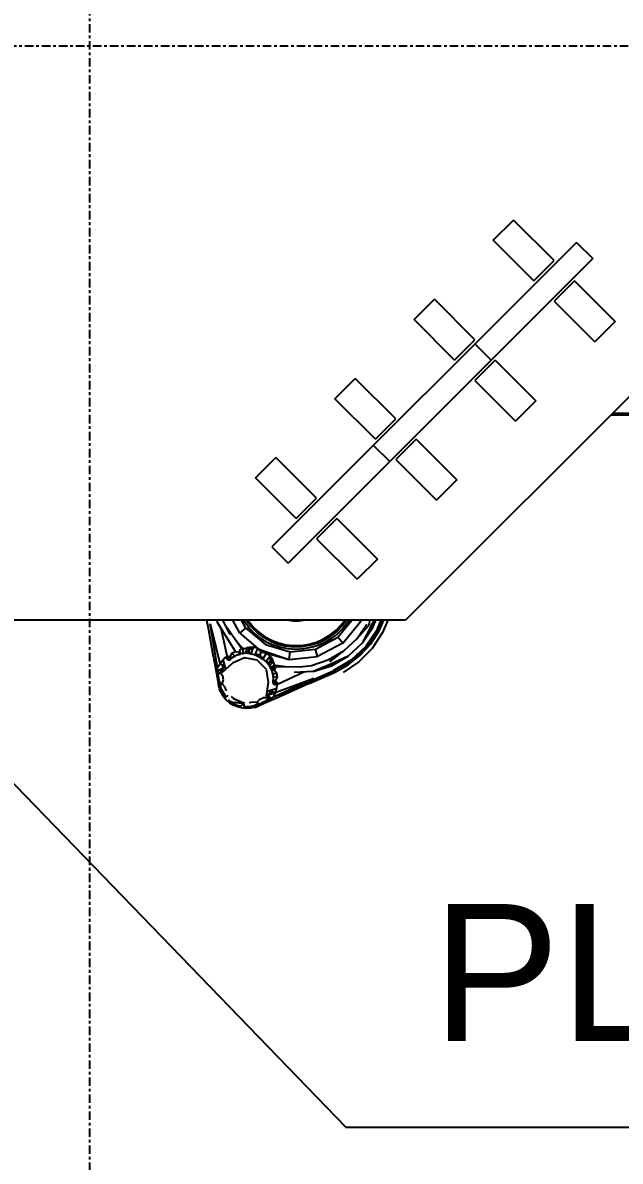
# Model space of a CAD drawing. Header units: millimetres. Extents: x -57554 to 16546, y 2142 to 98430.
# Drawn here: x 8541.8 to 8749.9, y 19929.5 to 20326.1 of the extents above; entities that cross this region are included whole.
import ezdxf

# ---------------------------------------------------------------- set-up
doc = ezdxf.new("R2010")
doc.units = ezdxf.units.MM
doc.linetypes.add('DXK_LINE_DOT3', pattern=[5.9187, 2.979, -0.9799, 0.9799, -0.9799])
doc.layers.add('S-Z2-A_TEXTUAL_ANNOTATION', color=7, linetype='Continuous')
doc.styles.add('Arial', font='ARIAL.TTF', dxfattribs={"height": 0.2})

msp = doc.modelspace()

# ---------------------------------------------------------------- linework, layer by layer
at = {"color": 1, "linetype": 'DXK_LINE_DOT3'}
for p, q in [((8565.15, 13818.04), (8565.15, 26818.04)), ((-6934.85, 20318.04), (15065.15, 20318.04))]:
    msp.add_line(p, q, dxfattribs=at)
at = {"color": 2, "linetype": 'Continuous'}
for p, q in [((8705.66, 20250.32), (8712.74, 20257.39)), ((8726.88, 20243.24), (8712.74, 20257.39)), ((8719.81, 20236.17), (8705.66, 20250.32)), ((8734.66, 20249.61), (8628.59, 20143.54)), ((8734.66, 20249.61), (8740.31, 20243.95)), ((8740.31, 20243.95), (8634.25, 20137.89)), ((8719.81, 20236.17), (8726.88, 20243.24)), ((8733.95, 20236.17), (8726.88, 20229.1)), ((8733.95, 20236.17), (8748.09, 20222.03)), ((8678.09, 20222.74), (8685.16, 20229.81)), ((8699.3, 20215.67), (8685.16, 20229.81)), ((8726.88, 20229.1), (8741.02, 20214.96)), ((8692.23, 20208.6), (8678.09, 20222.74)), ((8748.09, 20222.03), (8741.02, 20214.96)), ((8692.23, 20208.6), (8699.3, 20215.67)), ((8704.96, 20208.6), (8699.3, 20214.25)), ((8765.16, 20208.03), (8675.16, 20118.03)), ((8706.37, 20208.6), (8699.3, 20201.52)), ((8706.37, 20208.6), (8720.51, 20194.45)), ((8650.51, 20195.16), (8657.58, 20202.23)), ((8671.72, 20188.09), (8657.58, 20202.23)), ((8699.3, 20201.52), (8713.44, 20187.38)), ((8664.65, 20181.02), (8650.51, 20195.16)), ((8720.51, 20194.45), (8713.44, 20187.38)), ((8664.65, 20181.02), (8671.72, 20188.09)), ((8746.66, 20189.54), (8780.65, 20189.54)), ((8780.65, 20189.96), (8747.08, 20189.96)), ((8669.6, 20173.24), (8663.94, 20178.9)), ((8678.79, 20181.02), (8671.72, 20173.95)), ((8678.79, 20181.02), (8692.94, 20166.88)), ((8622.93, 20167.58), (8630, 20174.65)), ((8644.15, 20160.51), (8630, 20174.65)), ((8671.72, 20173.95), (8685.87, 20159.81)), ((8637.07, 20153.44), (8622.93, 20167.58)), ((8692.94, 20166.88), (8685.87, 20159.81)), ((8637.07, 20153.44), (8644.15, 20160.51)), ((8651.22, 20153.44), (8644.15, 20146.37)), ((8651.22, 20153.44), (8665.36, 20139.3)), ((8628.59, 20143.54), (8634.25, 20137.89)), ((8644.15, 20146.37), (8658.29, 20132.23)), ((8665.36, 20139.3), (8658.29, 20132.23)), ((8675.16, 20118.03), (8455.16, 20118.03)), ((8606.58, 20114.52), (8605.96, 20118.03)), ((8607.13, 20116.76), (8608.77, 20110.25)), ((8609.7, 20101.56), (8607.13, 20116.76)), ((8609.69, 20117.23), (8609.51, 20118.03)), ((8612.49, 20112.68), (8609.69, 20117.23)), ((8611.6, 20117.74), (8611.5, 20118.03)), ((8611.6, 20117.74), (8611.5, 20118.03)), ((8614, 20113.22), (8611.6, 20117.74)), ((8617.99, 20108.1), (8612.74, 20115.6)), ((8617.44, 20113.45), (8614.98, 20118.03)), ((8619.53, 20115.17), (8618, 20118.03)), ((8619.06, 20117.34), (8618.64, 20118.03)), ((8620.27, 20115.78), (8619.06, 20117.34)), ((8619.87, 20117.59), (8619.6, 20118.03)), ((8621.59, 20115.45), (8619.87, 20117.59)), ((8620.28, 20117.87), (8620.19, 20118.03)), ((8620.67, 20115.26), (8620.27, 20115.78)), ((8620.28, 20117.87), (8621.96, 20115.78)), ((8623.58, 20113.55), (8621.59, 20115.45)), ((8621.96, 20115.78), (8623.9, 20113.93)), ((8636.03, 20117.68), (8634.01, 20118.03)), ((8638.12, 20117.68), (8636.03, 20117.68)), ((8640.14, 20118.03), (8638.12, 20117.68)), ((8650.93, 20114.52), (8652.78, 20116.46)), ((8653.16, 20116.13), (8651.26, 20114.15)), ((8651.54, 20112.09), (8656.39, 20118.03)), ((8652.78, 20116.46), (8653.94, 20118.03)), ((8654.56, 20118.03), (8653.16, 20116.13)), ((8653.26, 20110), (8659.54, 20117.69)), ((8654.96, 20117.15), (8653.33, 20115.08)), ((8654.96, 20117.15), (8655.5, 20118.03)), ((8658.17, 20111.52), (8661.62, 20116.58)), ((8658.17, 20111.52), (8662.34, 20116.2)), ((8659.54, 20117.69), (8658.89, 20118.03)), ((8659.65, 20118.03), (8659.54, 20117.69)), ((8663.09, 20115.8), (8659.99, 20109.96)), ((8659.99, 20109.96), (8663.74, 20115.45)), ((8662.34, 20116.2), (8662.8, 20118.03)), ((8663.09, 20115.8), (8664.28, 20118.03)), ((8663.74, 20115.45), (8664.77, 20118.03)), ((8665.27, 20114.64), (8666.62, 20118.03)), ((8665.42, 20114.56), (8666.91, 20118.03)), ((8665.91, 20114.3), (8667.52, 20118.03)), ((8668.96, 20118.03), (8667.14, 20113.65)), ((8608.26, 20105.07), (8606.58, 20114.52)), ((8610.59, 20102.87), (8607.99, 20113.34)), ((8613.02, 20105.57), (8610.97, 20115.15)), ((8615.86, 20107.1), (8612.49, 20112.68)), ((8614.27, 20112.88), (8614, 20113.22)), ((8614.22, 20112.97), (8614, 20113.22)), ((8617.44, 20113.45), (8619.53, 20115.17)), ((8617.44, 20113.45), (8623.72, 20108.15)), ((8619.53, 20115.17), (8626.4, 20109.56)), ((8622.52, 20113.38), (8620.67, 20115.26)), ((8624.59, 20111.75), (8622.52, 20113.38)), ((8625.79, 20111.92), (8623.58, 20113.55)), ((8623.9, 20113.93), (8626.06, 20112.34)), ((8624.59, 20111.75), (8626.84, 20110.37)), ((8628.2, 20110.6), (8625.79, 20111.92)), ((8626.06, 20112.34), (8628.41, 20111.05)), ((8643.72, 20107.89), (8651.54, 20112.09)), ((8644.09, 20110.37), (8646.54, 20111.45)), ((8646.54, 20111.45), (8648.83, 20112.84)), ((8646.77, 20111.01), (8649.12, 20112.43)), ((8649.37, 20111.61), (8647.11, 20110.26)), ((8648.83, 20112.84), (8650.93, 20114.52)), ((8651.26, 20114.15), (8649.12, 20112.43)), ((8649.37, 20111.61), (8650.93, 20112.82)), ((8651.45, 20113.23), (8650.93, 20112.82)), ((8653.33, 20115.08), (8651.45, 20113.23)), ((8653.26, 20110), (8651.54, 20112.09)), ((8658.17, 20111.52), (8653.68, 20107.34)), ((8665.27, 20114.64), (8661.3, 20108.83)), ((8662.55, 20110.09), (8665.42, 20114.56)), ((8662.99, 20109.75), (8665.91, 20114.3)), ((8667.14, 20113.65), (8663.51, 20108.16)), ((8667.14, 20113.65), (8667.18, 20113.74)), ((8610.59, 20102.87), (8608.77, 20110.25)), ((8618.23, 20108.25), (8616.26, 20110.57)), ((8617.27, 20107.55), (8617.63, 20107.83)), ((8617.27, 20107.55), (8617.46, 20106.91)), ((8617.63, 20107.83), (8617.99, 20108.1)), ((8617.99, 20108.1), (8618.21, 20108.27)), ((8617.99, 20108.1), (8618.23, 20108.25)), ((8618.23, 20108.25), (8618.33, 20108.36)), ((8618.23, 20108.25), (8618.54, 20107.97)), ((8618.27, 20108.32), (8618.33, 20108.36)), ((8618.54, 20107.97), (8618.33, 20108.36)), ((8618.48, 20107.48), (8618.37, 20108.13)), ((8618.48, 20107.48), (8618.42, 20106.72)), ((8618.54, 20107.97), (8618.48, 20107.48)), ((8618.54, 20107.97), (8619.18, 20108.15)), ((8618.69, 20106.43), (8618.54, 20107.97)), ((8619.18, 20108.15), (8619.92, 20108.31)), ((8619.92, 20108.31), (8619.34, 20106.48)), ((8619.34, 20106.48), (8620.71, 20107.72)), ((8619.92, 20108.31), (8620.77, 20108.43)), ((8620.71, 20108.42), (8619.92, 20108.31)), ((8620.71, 20107.72), (8619.92, 20108.31)), ((8620.71, 20107.72), (8620.48, 20106.85)), ((8620.71, 20108.42), (8620.67, 20108.7)), ((8620.77, 20108.43), (8620.67, 20108.7)), ((8620.67, 20108.7), (8622.19, 20108.58)), ((8622.19, 20108.58), (8620.71, 20107.72)), ((8620.77, 20108.43), (8620.71, 20108.42)), ((8620.71, 20107.72), (8620.71, 20108.42)), ((8621.38, 20106.32), (8622.19, 20108.58)), ((8623.72, 20108.15), (8622.19, 20108.58)), ((8622.72, 20105.92), (8623.72, 20108.15)), ((8624.88, 20106.7), (8623.72, 20108.15)), ((8623.72, 20108.15), (8625.28, 20107.44)), ((8625.28, 20107.44), (8634.64, 20104.31)), ((8626.4, 20109.56), (8634.9, 20107)), ((8626.84, 20110.37), (8629.23, 20109.28)), ((8628.2, 20110.6), (8630.76, 20109.6)), ((8628.41, 20111.05), (8630.91, 20110.08)), ((8631.74, 20108.48), (8629.23, 20109.28)), ((8630.76, 20109.6), (8633.43, 20108.95)), ((8630.91, 20110.08), (8633.52, 20109.44)), ((8634.33, 20107.99), (8631.74, 20108.48)), ((8636.16, 20108.65), (8633.43, 20108.95)), ((8633.52, 20109.44), (8636.18, 20109.15)), ((8636.96, 20107.82), (8634.33, 20107.99)), ((8634.9, 20107), (8643.72, 20107.89)), ((8638.91, 20108.71), (8636.16, 20108.65)), ((8636.18, 20109.15), (8638.86, 20109.21)), ((8639.59, 20107.97), (8636.96, 20107.82)), ((8638.86, 20109.21), (8641.51, 20109.62)), ((8641.62, 20109.13), (8638.91, 20108.71)), ((8642.18, 20108.43), (8639.59, 20107.97)), ((8641.51, 20109.62), (8644.09, 20110.37)), ((8644.26, 20109.9), (8641.62, 20109.13)), ((8644.7, 20109.2), (8642.18, 20108.43)), ((8644.52, 20105.3), (8643.72, 20107.89)), ((8644.26, 20109.9), (8646.77, 20111.01)), ((8653.26, 20110), (8644.52, 20105.3)), ((8647.11, 20110.26), (8644.7, 20109.2)), ((8659.99, 20109.96), (8655.12, 20105.41)), ((8661.3, 20108.83), (8656.15, 20104.03)), ((8663.51, 20108.16), (8658.89, 20103.49)), ((8658.97, 20106.16), (8662.55, 20110.09)), ((8659.35, 20105.75), (8662.99, 20109.75)), ((8608.26, 20105.07), (8609.94, 20095.62)), ((8611.11, 20103.63), (8610.59, 20102.87)), ((8611.69, 20104.32), (8611.11, 20103.63)), ((8612.59, 20100.98), (8611.63, 20104.25)), ((8612.33, 20104.98), (8611.69, 20104.32)), ((8612.65, 20105.28), (8612.33, 20104.98)), ((8614.16, 20104.37), (8612.33, 20104.98)), ((8612.33, 20104.98), (8612.89, 20104.49)), ((8612.65, 20105.28), (8613.02, 20105.57)), ((8612.89, 20104.49), (8613.46, 20104.18)), ((8614.16, 20104.37), (8612.89, 20104.49)), ((8613.02, 20105.57), (8613.91, 20105.26)), ((8614.44, 20104.61), (8613.02, 20105.57)), ((8613.46, 20104.18), (8614.16, 20104.37)), ((8613.46, 20104.18), (8613.89, 20104.12)), ((8613.89, 20104.12), (8614.16, 20104.37)), ((8614.6, 20106.54), (8613.91, 20105.26)), ((8613.91, 20105.26), (8614.4, 20104.89)), ((8614.16, 20104.37), (8614.44, 20104.61)), ((8614.4, 20104.89), (8615.68, 20105.44)), ((8614.4, 20104.89), (8614.44, 20104.61)), ((8614.44, 20104.61), (8614.75, 20104.85)), ((8614.6, 20106.54), (8615.86, 20107.1)), ((8615.68, 20105.44), (8614.6, 20106.54)), ((8615.68, 20105.44), (8614.75, 20104.85)), ((8619.02, 20104.92), (8614.87, 20103.04)), ((8616.68, 20105.92), (8615.68, 20105.44)), ((8615.86, 20107.1), (8617.46, 20106.91)), ((8617.66, 20106.45), (8616.68, 20105.92)), ((8616.68, 20105.92), (8617.81, 20106.28)), ((8617.46, 20106.91), (8617.66, 20106.45)), ((8617.81, 20106.28), (8617.66, 20106.45)), ((8618.42, 20106.72), (8618.15, 20106.36)), ((8618.15, 20106.36), (8618.69, 20106.43)), ((8618.42, 20106.72), (8618.69, 20106.43)), ((8619.34, 20106.48), (8618.69, 20106.43)), ((8623.5, 20104.09), (8619.02, 20104.92)), ((8619.34, 20106.48), (8620.48, 20106.85)), ((8620.08, 20106.48), (8619.34, 20106.48)), ((8620.08, 20106.48), (8621.38, 20106.32)), ((8620.48, 20106.85), (8621.38, 20106.32)), ((8621.38, 20106.32), (8622.72, 20105.92)), ((8624.44, 20105.87), (8622.72, 20105.92)), ((8622.72, 20105.92), (8624.13, 20105.28)), ((8626.69, 20100.84), (8623.5, 20104.09)), ((8624.13, 20105.28), (8625.45, 20104.47)), ((8624.44, 20105.87), (8624.88, 20106.7)), ((8625.45, 20104.47), (8624.44, 20105.87)), ((8626.73, 20106.54), (8624.88, 20106.7)), ((8625.45, 20104.47), (8626.73, 20106.54)), ((8625.45, 20104.47), (8626.53, 20103.58)), ((8626.53, 20103.58), (8627.95, 20105.52)), ((8627.47, 20103.13), (8626.53, 20103.58)), ((8626.53, 20103.58), (8627.39, 20102.59)), ((8627.95, 20105.52), (8626.73, 20106.54)), ((8626.73, 20106.54), (8634.64, 20104.31)), ((8628.06, 20103.81), (8627.47, 20103.13)), ((8628.99, 20103.49), (8627.47, 20103.13)), ((8627.75, 20102.06), (8628.99, 20103.49)), ((8628.06, 20103.81), (8627.95, 20105.52)), ((8627.95, 20105.52), (8628.9, 20104.33)), ((8628.64, 20104.21), (8628.06, 20103.81)), ((8628.06, 20103.81), (8628.99, 20103.49)), ((8628.9, 20104.33), (8628.62, 20104.26)), ((8628.64, 20104.21), (8628.62, 20104.26)), ((8628.62, 20104.26), (8628.99, 20103.49)), ((8628.9, 20104.33), (8628.64, 20104.21)), ((8628.99, 20103.49), (8628.64, 20104.21)), ((8628.99, 20103.49), (8629.27, 20102.79)), ((8634.64, 20104.31), (8634.9, 20107)), ((8634.64, 20104.31), (8644.52, 20105.3)), ((8642.37, 20102.19), (8648.4, 20104.24)), ((8648.4, 20104.24), (8653.68, 20107.34)), ((8648.73, 20103.5), (8653.68, 20107.34)), ((8655.12, 20105.41), (8649.07, 20102.72)), ((8649.37, 20102.05), (8655.12, 20105.41)), ((8656.15, 20104.03), (8650.08, 20100.47)), ((8658.89, 20103.49), (8653.46, 20099.78)), ((8654.8, 20102.87), (8658.97, 20106.16)), ((8655.11, 20102.41), (8659.35, 20105.75)), ((8658.81, 20103.43), (8658.89, 20103.49)), ((8609.65, 20100.43), (8609.7, 20101.56)), ((8611.58, 20101.2), (8609.65, 20100.43)), ((8611.36, 20100.4), (8609.65, 20100.43)), ((8609.65, 20100.43), (8610.05, 20099.55)), ((8609.78, 20099.5), (8609.65, 20100.43)), ((8609.7, 20101.56), (8610.59, 20102.87)), ((8610.02, 20098.24), (8610.05, 20099.55)), ((8610.05, 20099.55), (8610.57, 20099.64)), ((8610.57, 20099.64), (8611.36, 20100.4)), ((8611.47, 20098.5), (8610.57, 20099.64)), ((8610.59, 20102.87), (8611.1, 20102.54)), ((8611.1, 20102.54), (8611.65, 20102.3)), ((8611.1, 20102.54), (8611.58, 20101.2)), ((8611.24, 20099.77), (8614.87, 20103.04)), ((8611.24, 20099.77), (8611.36, 20100.4)), ((8611.36, 20100.4), (8611.58, 20101.2)), ((8611.58, 20101.2), (8611.65, 20102.3)), ((8611.58, 20101.2), (8612.15, 20102.18)), ((8612.15, 20102.18), (8611.65, 20102.3)), ((8627.44, 20096.35), (8626.69, 20100.84)), ((8627.75, 20102.06), (8627.39, 20102.59)), ((8627.47, 20103.13), (8627.75, 20102.06)), ((8628.08, 20101.51), (8627.75, 20102.06)), ((8629.48, 20102.15), (8628.08, 20101.51)), ((8628.08, 20101.51), (8628.52, 20101.35)), ((8628.36, 20100.93), (8628.08, 20101.51)), ((8628.41, 20100.82), (8628.36, 20100.93)), ((8628.41, 20100.82), (8629.9, 20101.77)), ((8628.52, 20101.35), (8628.41, 20100.82)), ((8628.41, 20100.82), (8628.45, 20100.71)), ((8628.45, 20100.71), (8629.9, 20101.77)), ((8628.45, 20100.71), (8629.87, 20101.31)), ((8629.21, 20100.66), (8628.45, 20100.71)), ((8628.72, 20100.57), (8628.45, 20100.71)), ((8628.45, 20100.71), (8628.49, 20100.6)), ((8628.49, 20100.6), (8628.82, 20099.46)), ((8629.11, 20101.83), (8628.52, 20101.35)), ((8629.9, 20101.77), (8628.52, 20101.35)), ((8628.72, 20100.57), (8629.21, 20100.66)), ((8628.82, 20099.46), (8628.72, 20100.57)), ((8628.82, 20099.46), (8628.99, 20098.37)), ((8628.82, 20099.46), (8630.26, 20099.45)), ((8629.11, 20101.83), (8629.92, 20102.19)), ((8629.48, 20102.15), (8629.11, 20101.83)), ((8629.9, 20101.77), (8629.11, 20101.83)), ((8629.21, 20100.66), (8629.87, 20101.31)), ((8630.26, 20099.45), (8629.21, 20100.66)), ((8629.27, 20102.79), (8629.48, 20102.15)), ((8629.48, 20102.15), (8629.92, 20102.19)), ((8629.84, 20100.86), (8629.87, 20101.31)), ((8629.87, 20101.31), (8629.9, 20101.77)), ((8629.9, 20101.77), (8639.33, 20101.82)), ((8633.35, 20101.79), (8629.92, 20102.19)), ((8630.5, 20098.09), (8630.26, 20099.45)), ((8630.54, 20095.76), (8639.66, 20099.95)), ((8650.13, 20100.34), (8630.94, 20091.72)), ((8642.92, 20100.11), (8636.36, 20099.79)), ((8636.51, 20094.21), (8650.13, 20100.34)), ((8639.33, 20101.82), (8642.37, 20102.19)), ((8641.6, 20095.9), (8650.37, 20099.8)), ((8649.07, 20102.72), (8642.92, 20100.11)), ((8642.92, 20100.11), (8649.37, 20102.05)), ((8647.54, 20099.15), (8650.15, 20100.31)), ((8650.37, 20099.8), (8647.54, 20099.15)), ((8650.08, 20100.47), (8650.11, 20100.39)), ((8650.11, 20100.39), (8650.13, 20100.34)), ((8654.8, 20102.87), (8650.15, 20100.31)), ((8650.15, 20100.31), (8650.37, 20099.8)), ((8650.37, 20099.8), (8655.11, 20102.41)), ((8610.42, 20095.7), (8609.92, 20098.52)), ((8609.94, 20095.62), (8609.92, 20098.52)), ((8610.42, 20095.7), (8609.94, 20095.62)), ((8610.32, 20094.13), (8609.94, 20095.62)), ((8610.26, 20096.97), (8610.02, 20098.24)), ((8610.79, 20095.75), (8610.26, 20096.97)), ((8610.77, 20094.35), (8610.42, 20095.7)), ((8610.51, 20095.7), (8610.86, 20094.32)), ((8610.79, 20095.75), (8611.3, 20095.85)), ((8610.86, 20094.32), (8610.79, 20095.75)), ((8611.3, 20095.85), (8611.7, 20097.24)), ((8612.24, 20094.78), (8611.3, 20095.85)), ((8611.7, 20097.24), (8611.47, 20098.5)), ((8626.76, 20091.51), (8627.44, 20096.35)), ((8628.95, 20096.5), (8628.89, 20096.15)), ((8628.89, 20096.15), (8629.18, 20095.82)), ((8628.99, 20096.87), (8628.95, 20096.5)), ((8629.76, 20095.52), (8628.95, 20096.5)), ((8628.95, 20096.5), (8629.18, 20095.82)), ((8628.95, 20096.5), (8630.48, 20095.33)), ((8629.25, 20097), (8628.99, 20098.37)), ((8628.99, 20098.37), (8629.01, 20097.27)), ((8628.99, 20098.37), (8630.5, 20098.09)), ((8628.99, 20096.87), (8629.01, 20097.27)), ((8629.25, 20097), (8628.99, 20096.87)), ((8628.99, 20096.87), (8630.58, 20096.22)), ((8629.11, 20091.24), (8643.23, 20097.64)), ((8629.76, 20095.52), (8629.18, 20095.82)), ((8629.83, 20096.79), (8629.25, 20097)), ((8630.48, 20095.33), (8629.76, 20095.52)), ((8629.83, 20096.79), (8630.5, 20098.09)), ((8630.58, 20096.22), (8629.83, 20096.79)), ((8630.48, 20095.33), (8630.54, 20095.76)), ((8630.54, 20095.76), (8630.58, 20096.22)), ((8641.6, 20095.9), (8632.83, 20092)), ((8643.23, 20097.64), (8636.71, 20095.28)), ((8610.93, 20092.73), (8610.32, 20094.13)), ((8610.77, 20094.35), (8611.43, 20092.82)), ((8612.63, 20091.2), (8610.86, 20094.32)), ((8610.86, 20094.32), (8611.54, 20092.72)), ((8610.93, 20092.73), (8611.73, 20091.42)), ((8611.43, 20092.82), (8612.5, 20091.25)), ((8611.54, 20092.72), (8612.63, 20091.2)), ((8611.54, 20092.72), (8612.58, 20091.15)), ((8612.83, 20093.42), (8612.24, 20094.78)), ((8613.05, 20091.55), (8612.94, 20091.46)), ((8613.17, 20091.65), (8613.05, 20091.55)), ((8613.3, 20091.76), (8613.17, 20091.65)), ((8632.83, 20092), (8624.05, 20088.12)), ((8627.23, 20091.96), (8626.76, 20091.51)), ((8627.02, 20093.31), (8630.26, 20094.34)), ((8627.04, 20090.89), (8627.23, 20091.96)), ((8627.23, 20091.96), (8629.71, 20092.71)), ((8627.76, 20092.59), (8627.23, 20091.96)), ((8627.23, 20091.96), (8627.25, 20090.4)), ((8628.2, 20090.56), (8627.23, 20091.96)), ((8628.26, 20093.62), (8627.76, 20092.59)), ((8628.63, 20093.27), (8627.76, 20092.59)), ((8627.76, 20092.59), (8629.15, 20092.94)), ((8627.76, 20092.59), (8629.71, 20092.71)), ((8628.63, 20093.27), (8628.26, 20093.62)), ((8629.15, 20092.94), (8628.63, 20093.27)), ((8629.71, 20092.71), (8629.11, 20091.24)), ((8629.71, 20092.71), (8629.15, 20092.94)), ((8636.71, 20095.28), (8629.71, 20092.71)), ((8629.71, 20092.71), (8630.04, 20093.57)), ((8630.04, 20093.57), (8630.29, 20094.43)), ((8630.29, 20094.43), (8630.48, 20095.33)), ((8630.94, 20091.72), (8636.51, 20094.21)), ((8611.73, 20091.42), (8612.72, 20090.26)), ((8612.58, 20091.15), (8612.5, 20091.25)), ((8612.68, 20091.24), (8612.63, 20091.2)), ((8612.75, 20091.3), (8612.68, 20091.24)), ((8612.72, 20090.26), (8613.88, 20089.26)), ((8612.84, 20091.37), (8612.75, 20091.3)), ((8612.94, 20091.46), (8612.84, 20091.37)), ((8614.37, 20089.52), (8613.43, 20090.28)), ((8613.88, 20089.26), (8615.17, 20088.44)), ((8614.27, 20089.6), (8619, 20088.92)), ((8614.37, 20089.52), (8615.41, 20088.88)), ((8614.44, 20091.38), (8615.15, 20090.81)), ((8614.44, 20091.38), (8615.24, 20090.74)), ((8615.15, 20090.81), (8617.61, 20089.6)), ((8615.24, 20090.74), (8615.15, 20090.81)), ((8615.15, 20090.81), (8618.29, 20089.43)), ((8616.57, 20087.82), (8615.17, 20088.44)), ((8615.24, 20090.74), (8616.11, 20090.2)), ((8615.41, 20088.88), (8616.52, 20088.38)), ((8616.11, 20090.2), (8617.05, 20089.78)), ((8616.52, 20088.38), (8617.68, 20088.02)), ((8618.05, 20087.42), (8616.57, 20087.82)), ((8617.05, 20089.78), (8619.02, 20089.11)), ((8617.68, 20088.02), (8619, 20088.92)), ((8619, 20088.92), (8617.72, 20089.55)), ((8618.87, 20087.81), (8619.59, 20087.8)), ((8620.76, 20087.81), (8618.87, 20087.81)), ((8618.89, 20087.94), (8618.9, 20088.03)), ((8618.9, 20088.03), (8618.91, 20088.14)), ((8618.91, 20088.14), (8618.93, 20088.27)), ((8618.93, 20088.27), (8618.94, 20088.42)), ((8618.94, 20088.42), (8618.96, 20088.57)), ((8618.96, 20088.57), (8618.98, 20088.74)), ((8618.98, 20088.74), (8619, 20088.92)), ((8619.59, 20087.8), (8620.82, 20087.78)), ((8620.62, 20089.29), (8622.07, 20089.56)), ((8622.47, 20088.15), (8620.76, 20087.81)), ((8622.36, 20088.04), (8620.82, 20087.78)), ((8622.61, 20087.6), (8621.1, 20087.31)), ((8622.07, 20089.56), (8623.48, 20089.38)), ((8623.72, 20088.5), (8622.36, 20088.04)), ((8623.69, 20088.9), (8622.47, 20088.15)), ((8622.47, 20088.15), (8623.81, 20088.63)), ((8622.61, 20087.6), (8624.05, 20088.12)), ((8623.48, 20089.38), (8624.41, 20090.48)), ((8623.48, 20089.38), (8623.69, 20088.9)), ((8623.69, 20088.9), (8625, 20089.14)), ((8623.72, 20088.5), (8623.85, 20088.56)), ((8624.41, 20090.48), (8625.59, 20091)), ((8626.18, 20089.65), (8625, 20089.14)), ((8627.04, 20090.89), (8625.59, 20091)), ((8627.25, 20090.4), (8626.18, 20089.65)), ((8627.25, 20090.4), (8627.04, 20090.89)), ((8627.25, 20090.4), (8628.2, 20090.56)), ((8628.2, 20090.56), (8629.11, 20091.24)), ((8619.57, 20087.25), (8618.05, 20087.42)), ((8621.1, 20087.31), (8619.57, 20087.25))]:
    msp.add_line(p, q, dxfattribs=at)
at = {"layer": 'S-Z2-A_TEXTUAL_ANNOTATION'}
for p, q in [((8425.35, 20178.22), (8654.39, 19941.36)), ((8654.39, 19941.36), (9229.59, 19941.36))]:
    msp.add_line(p, q, dxfattribs=at)

# ---------------------------------------------------------------- wipeouts: each hides what was drawn before it
msp.add_wipeout([(8977.12, 19971.36), (8977.12, 20021.36), (8684.39, 20021.36), (8684.39, 19971.36)]).dxf.layer = 'S-Z2-A_TEXTUAL_ANNOTATION'

# ---------------------------------------------------------------- next in the draw order: texts
at = {"layer": 'S-Z2-A_TEXTUAL_ANNOTATION', "style": 'Arial'}
msp.add_text('PL10*400', height=47.754, dxfattribs=at).set_placement((8684.39, 19971.36))

doc.saveas('drawing.dxf')
